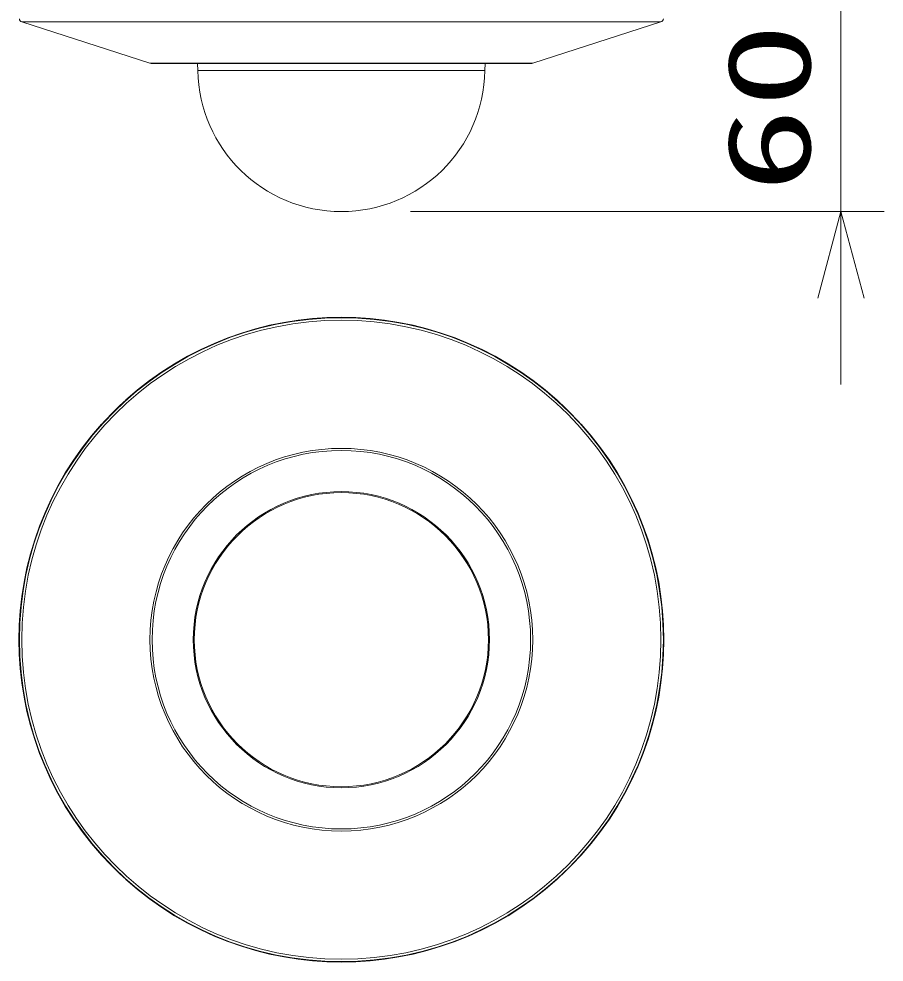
# Model space of a CAD drawing. Units: millimetres on the paper. Extents: x -62 to 64, y -59 to 59.
# Drawn here: x -9.32 to 15.68, y 8.45 to 35.71 of the extents above; entities that cross this region are included whole.
import ezdxf
from ezdxf.enums import TextEntityAlignment as Align

# ---------------------------------------------------------------- set-up
doc = ezdxf.new("R2010")
doc.units = ezdxf.units.MM
for name, color, linetype, lineweight in [('0-2_GAIKEI', 4, 'Continuous', 9), ('0-3_SUNPO', 7, 'Continuous', 9), ('0-4_0', 7, 'Continuous', 9)]:
    doc.layers.add(name, color=color, linetype=linetype, lineweight=lineweight)
doc.styles.add('ＭＳ ゴシック', font='')
doc.styles.get('ＭＳ ゴシック').set_extended_font_data('MS Gothic')

# ---------------------------------------------------------------- blocks, each defined once
blk = doc.blocks.new('_Open30')
at = {"layer": '0-4_0'}
blk.add_line((0, 0), (-1, 0), dxfattribs=at)
blk.add_lwpolyline([(-1, 0.2679), (0, 0), (-1, -0.2679)], dxfattribs=at)

msp = doc.modelspace()

# ---------------------------------------------------------------- linework, layer by layer
at = {"layer": '0-2_GAIKEI', "color": 7}
for p, q in [((-5.53, 34.426), (-9.234, 35.616)), ((9.234, 35.616), (-9.234, 35.616)), ((5.53, 34.426), (9.234, 35.616)), ((-5.53, 34.426), (5.53, 34.426)), ((-5.469, 34.417), (5.469, 34.417)), ((-4.149, 34.214), (-4.153, 34.417)), ((4.149, 34.214), (4.153, 34.417)), ((-6.222, 24.694), (-6.226, 24.698)), ((6.222, 24.694), (6.226, 24.698)), ((-6.929, 23.987), (-6.933, 23.99)), ((6.929, 23.987), (6.933, 23.99)), ((-6.929, 11.542), (-6.933, 11.538)), ((6.929, 11.542), (6.933, 11.538)), ((-6.222, 10.835), (-6.226, 10.831)), ((6.222, 10.835), (6.226, 10.831))]:
    msp.add_line(p, q, dxfattribs=at)
at = {"layer": '0-2_GAIKEI'}
msp.add_line((4.149, 34.214), (-4.149, 34.214), dxfattribs=at)
for radius in [9.304, 9.234, 5.469, 4.28, 4.25]:
    msp.add_circle((0, 17.764), radius, dxfattribs=at)
at = {"layer": '0-2_GAIKEI', "color": 7}
msp.add_circle((0, 17.764), 5.53, dxfattribs=at)
for centre, radius, start, end in [((-9.204, 35.711), 0.1, 183, 252.2006), ((9.204, 35.711), 0.1, 287.7994, 357), ((-5.469, 34.617), 0.2, 252.2006, 270), ((5.469, 34.617), 0.2, 270, 287.7994), ((0, 34.287), 4.15, 181, 359), ((0, 17.764), 9.318, 48.0758, 131.9242), ((0, 17.764), 9.313, 131.9224, 138.0776), ((0, 17.764), 9.313, 41.9224, 48.0776), ((0, 17.764), 9.318, 138.0758, 221.9241), ((0, 17.764), 9.318, 318.0758, 41.9242), ((0, 17.764), 9.313, 221.9224, 228.0776), ((0, 17.764), 9.313, 311.9224, 318.0776), ((0, 17.764), 9.318, 228.0758, 311.9242)]:
    msp.add_arc(centre, radius, start, end, dxfattribs=at)
at = {"layer": '0-3_SUNPO'}
for p, q in [((14.433, 30.137), (14.433, 36.107)), ((2, 30.137), (15.683, 30.137)), ((14.433, 27.637), (14.433, 25.137))]:
    msp.add_line(p, q, dxfattribs=at)

# ---------------------------------------------------------------- block references
at = {"layer": '0-3_SUNPO', "xscale": 2.5, "yscale": 2.5, "rotation": 90}
msp.add_blockref('_Open30', (14.433, 30.137), dxfattribs=at)

# ---------------------------------------------------------------- texts
at = {"layer": '0-3_SUNPO', "style": 'ＭＳ ゴシック', "width": 1.5}
msp.add_text('60', height=2.405, rotation=90, dxfattribs=at).set_placement((14.271, 30.681), align=Align.BOTTOM_LEFT)

doc.saveas('drawing.dxf')
